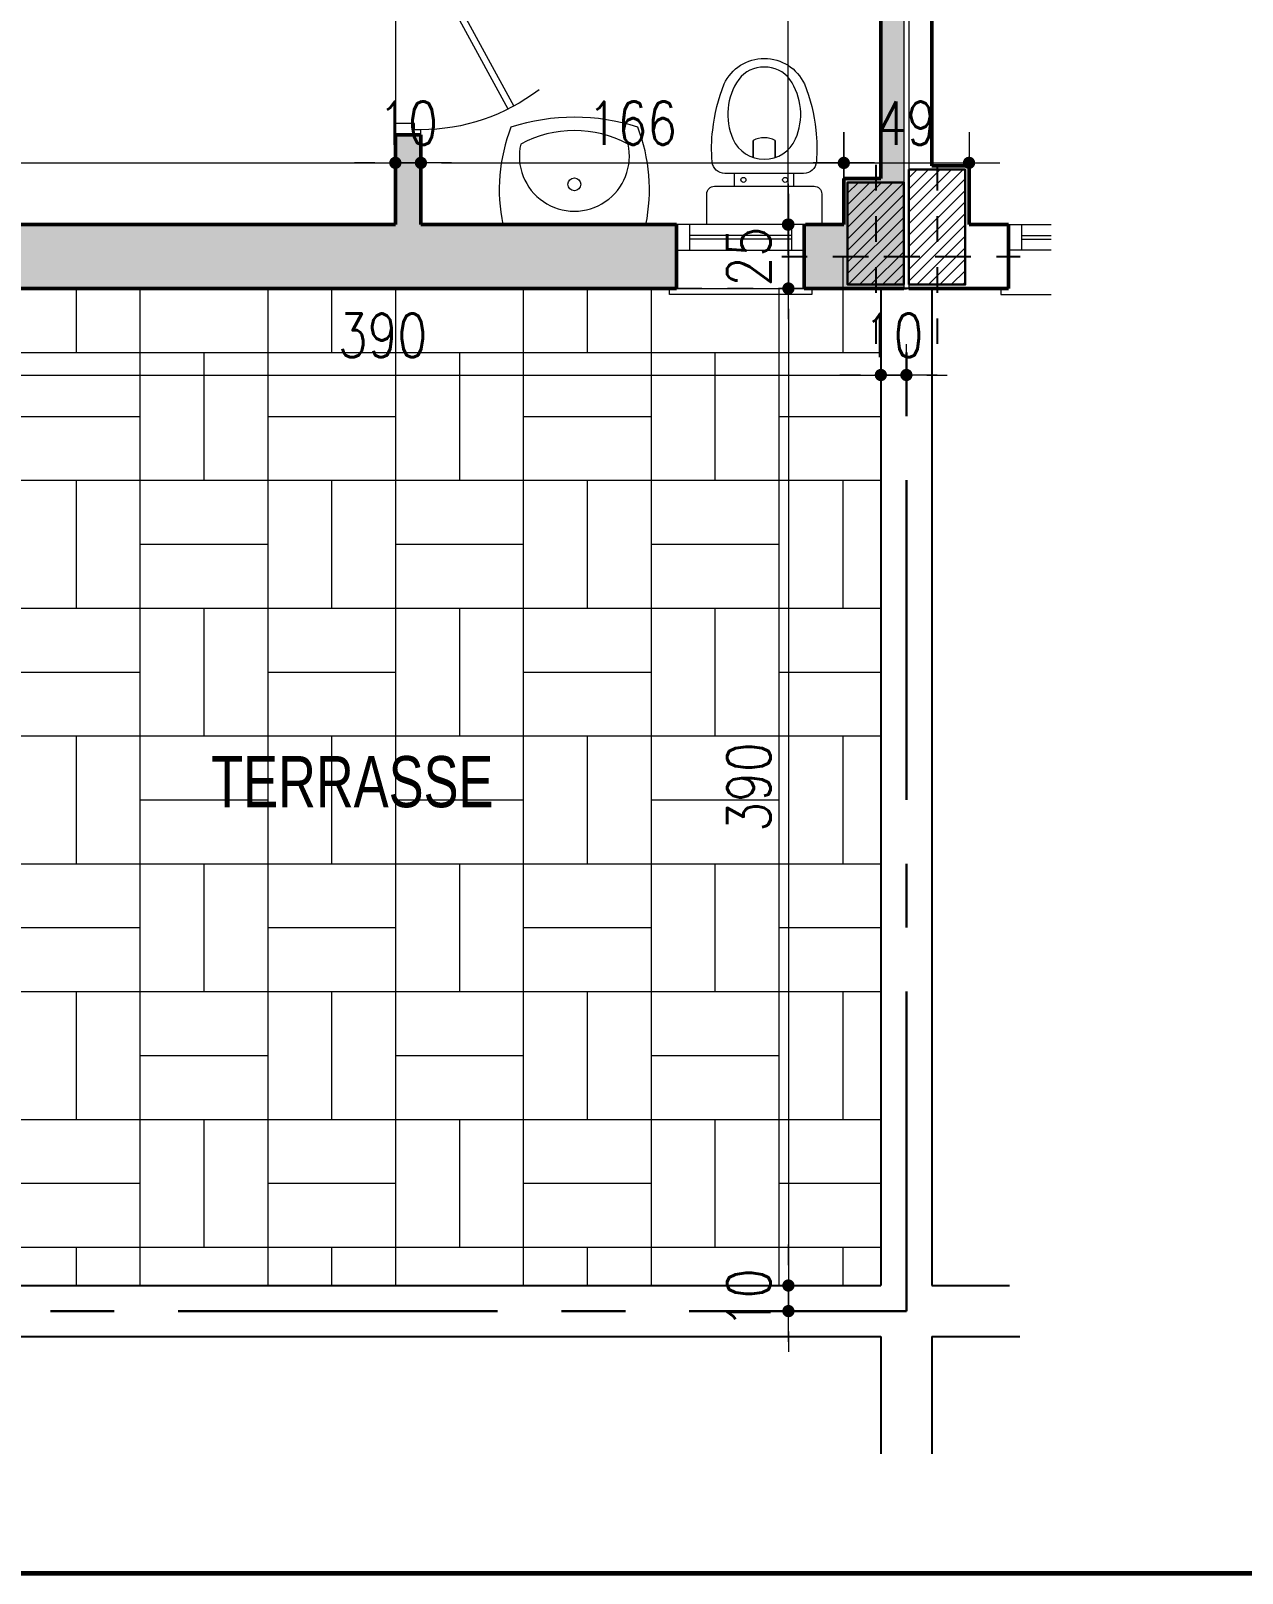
# Model space of a CAD drawing. Header units: millimetres. Extents: x 906 to 2482, y -1145 to -637.
# Drawn here: x 2043.57 to 2048.31, y -1144.77 to -1138.74 of the extents above; entities that cross this region are included whole.
import ezdxf

# ---------------------------------------------------------------- set-up
doc = ezdxf.new("R2010")
doc.units = ezdxf.units.MM
for name, pattern in [('AXES', [2, 1.25, -0.25, 0.25, -0.25]), ('DASHDOT2', [0.5, 0.25, -0.125, 0, -0.125]), ('HIDDEN', [0.375, 0.25, -0.125])]:
    doc.linetypes.add(name, pattern=pattern)
doc.layers.get('DEFPOINTS').update_dxf_attribs({"color": 255, "lineweight": 13})
for name, color, linetype, lineweight in [('A-signe', 7, 'Continuous', 9), ('APPUITS', 7, 'Continuous', 18), ('AXE LIMITE', 7, 'AXES', 30), ('DIM.', 4, 'Continuous', 25), ('interrompu', 7, 'HIDDEN', 15), ('MENUISERIE', 7, 'Continuous', 13), ('MUR 0.2', 7, 'Continuous', 20), ('MUR 0.25', 7, 'Continuous', 25), ('MUR 0.5', 7, 'Continuous', 50), ('mur-fort', 7, 'Continuous', 60), ('POTEAUX ARCH', 7, 'Continuous', 30), ('POTEAUX HACHURE', 7, 'Continuous', 15), ('SANITAIRE', 7, 'Continuous', 15), ('TEXTE', 7, 'Continuous', 20)]:
    doc.layers.add(name, color=color, linetype=linetype, lineweight=lineweight)
doc.layers.add('AXE', color=7, linetype='AXES')
doc.layers.add('HATCH', color=7, linetype='Continuous', lineweight=5, true_color=0xbababa)
doc.layers.add('teinte 5', color=7, linetype='Continuous', true_color=0x3d3d00)
doc.styles.add('atef', font='romans.shx', dxfattribs={"width": 0.8})
doc.styles.add('STYLE4', font='swisscl.ttf')
doc.dimstyles.new('COTEXT', dxfattribs={"dimscale": 0, "dimtxt": 0.17, "dimasz": 0.08, "dimexe": 0.015, "dimexo": 0.015, "dimgap": 0.07, "dimtad": 1, "dimdec": 0, "dimlfac": 100, "dimzin": 0, "dimdsep": 46, "dimtxsty": 'atef', "dimblk": 'SIG2', "dimcen": 0.15, "dimse1": 1, "dimse2": 1, "dimclrd": 256, "dimclre": 6, "dimclrt": 2, "dimadec": 0, "dimazin": 0, "dimtfac": 0.5, "dimtdec": 0, "dimtix": 1, "dimtmove": 2, "dimatfit": 1, "dimldrblk": 'SIG2', "dimfxl": 0.18, "dimtolj": 1, "dimtzin": 0, "dimlwd": 18, "dimarcsym": 0})
pattern_1 = [(45, (927.44063, -243.984038), (-0.0224506403, 0.0224506403), [])]

# ---------------------------------------------------------------- blocks, each defined once
blk = doc.blocks.new('L.MAIN 56-46')
at = {"layer": 'SANITAIRE', "linetype": 'Continuous'}
blk.add_line((0, 0), (0, 0.56), dxfattribs=at)
blk.add_circle((-0.1575, 0.28), 0.025, dxfattribs=at)
for centre, radius, start, end in [((-0.1365, -0.1054), 0.6792, 78.40823, 111.10552), ((0.3903, 0.2801), 0.8103, 162.16614, 197.83384), ((0.0788, 0.28), 0.4463, 151.92752, 208.07249), ((-0.2678, 0.28), 0.2153, 257.31963, 102.68038), ((-0.1365, 0.6605), 0.6744, 248.73744, 281.67531)]:
    blk.add_arc(centre, radius, start, end, dxfattribs=at)
blk = doc.blocks.new('CUVETTE -2')
at = {"layer": 'SANITAIRE'}
for p, q in [((0.1089, 0.15), (0.1089, 0.2)), ((0.3411, 0.15), (0.3411, 0.2))]:
    blk.add_line(p, q, dxfattribs=at)
at = {"layer": 'SANITAIRE', "flags": 128}
for points in [[(0.068, 0.5503, -0.290899), (0.225, 0.6501)], [(0.225, 0.6154, 0.251168), (0.1249, 0.5678)], [(0.225, 0.6501, -0.290899), (0.382, 0.5503)], [(0.3251, 0.5678, 0.251168), (0.225, 0.6154)], [(0.0232, 0.3699, -0.068521), (0.068, 0.5503)], [(0.1249, 0.5678, 0.259575), (0.1024, 0.335)], [(0.3476, 0.335, 0.259575), (0.3251, 0.5678)], [(0.382, 0.5503, -0.068521), (0.4268, 0.3699)], [(0.0212, 0.2458, -0.05039), (0.0232, 0.3699)], [(0.4268, 0.3699, -0.05039), (0.4288, 0.2458)], [(0.1024, 0.335, 0.300692), (0.225, 0.2557)], [(0.225, 0.2557, 0.300692), (0.3476, 0.335)], [(0.379, 0.2), (0.071, 0.2, -0.39005), (0.0212, 0.2458)], [(0.4288, 0.2458, -0.39005), (0.379, 0.2)], [(0.45, 0), (0, 0), (0, 0.12, -0.414214), (0.03, 0.15)], [(0.03, 0.15), (0.42, 0.15, -0.414214), (0.45, 0.12)]]:
    blk.add_lwpolyline(points, format="xyb", dxfattribs=at)
at = {"layer": 'SANITAIRE'}
for points in [[(0.1819, 0.3292), (0.1819, 0.3292), (0.1819, 0.2625), (0.1819, 0.2625)], [(0.2681, 0.3292), (0.2681, 0.3292), (0.2681, 0.2625), (0.2681, 0.2625)]]:
    blk.add_lwpolyline(points, close=True, dxfattribs=at)
at = {"layer": 'SANITAIRE', "flags": 128}
blk.add_lwpolyline([(0.45, 0.12), (0.45, 0)], dxfattribs=at)
at = {"layer": 'SANITAIRE'}
for centre in [(0.1434, 0.175), (0.3066, 0.175)]:
    blk.add_circle(centre, 0.00977, dxfattribs=at)
blk.add_arc((0.225, 0.246), 0.0937, 62.60785, 117.39215, dxfattribs=at)
blk = doc.blocks.new('P - 0.80')
at = {"layer": 'MENUISERIE'}
for points in [[(-0.6991, 0.3412), (-0.0325, -0.0217), (-0.02, 0), (-0.6875, 0.3633)], [(-0.8, 0), (-0.78, 0), (-0.78, -0.025), (-0.755, -0.025), (-0.755, -0.1), (-0.8, -0.1)], [(0, 0), (-0.02, 0), (-0.02, -0.025), (-0.045, -0.025), (-0.045, -0.1), (0, -0.1)]]:
    blk.add_lwpolyline(points, dxfattribs=at)
blk.add_arc((-0.02, 0), 0.76, 142.54543, 180, dxfattribs=at)
blk = doc.blocks.new('SIG2')
at = {"layer": 'A-signe'}
for p, q in [((0, 1.5), (0, 0.5)), ((-1.5, 0), (-0.5, 0)), ((-0.5, 0), (0.5, 0)), ((0, 0.5), (0, -0.5)), ((0.5, 0), (1.5, 0)), ((0, -0.5), (0, -1.5))]:
    blk.add_line(p, q, dxfattribs=at)
at = {"layer": 'A-signe', "const_width": 0.3}
blk.add_lwpolyline([(-0.15, 0, 1), (0.15, 0, 1)], format="xyb", close=True, dxfattribs=at)
blk = doc.blocks.new('*D2220')
at = {"layer": 'DEFPOINTS', "color": 0, "transparency": 16777216}
for p in [(2046.8984, -1137.4994), (2046.5348, -1139.4994), (2046.6552, -1139.4994)]:
    blk.add_point(p, dxfattribs=at)
at = {"layer": 'DIM.', "lineweight": 18, "transparency": 16777216}
blk.add_line((2046.5348, -1137.5794), (2046.5348, -1139.4194), dxfattribs=at)
at = {"layer": 'DIM.', "lineweight": 18, "transparency": 16777216, "xscale": 0.08, "yscale": 0.08, "zscale": 0.08}
for p, rotation in [((2046.5348, -1137.4994), 90), ((2046.5348, -1139.4994), 270)]:
    blk.add_blockref('SIG2', p, dxfattribs=dict(at, rotation=rotation))
at = {"layer": 'DIM.', "color": 2, "transparency": 16777216, "insert": (2046.3798, -1138.4994), "char_height": 0.17, "attachment_point": 5, "rotation": 90, "style": 'atef'}
blk.add_mtext('\\A1;200', dxfattribs=at)
blk = doc.blocks.new('*D2221')
at = {"layer": 'DEFPOINTS', "color": 0, "transparency": 16777216}
for p in [(2046.6552, -1139.4994), (2046.5366, -1139.7494), (2046.7003, -1139.7494)]:
    blk.add_point(p, dxfattribs=at)
at = {"layer": 'DIM.', "lineweight": 18, "transparency": 16777216}
for p, q in [((2046.5366, -1139.4194), (2046.5366, -1139.3394)), ((2046.5366, -1139.4994), (2046.5366, -1139.7494)), ((2046.5366, -1139.8294), (2046.5366, -1139.9094))]:
    blk.add_line(p, q, dxfattribs=at)
at = {"layer": 'DIM.', "lineweight": 18, "transparency": 16777216, "xscale": 0.08, "yscale": 0.08, "zscale": 0.08}
for p, rotation in [((2046.5366, -1139.4994), 270), ((2046.5366, -1139.7494), 90)]:
    blk.add_blockref('SIG2', p, dxfattribs=dict(at, rotation=rotation))
at = {"layer": 'DIM.', "color": 2, "transparency": 16777216, "insert": (2046.3816, -1139.6244), "char_height": 0.17, "attachment_point": 5, "rotation": 90, "style": 'atef'}
blk.add_mtext('\\A1;25', dxfattribs=at)
blk = doc.blocks.new('*D2234')
at = {"layer": 'DEFPOINTS', "color": 0, "transparency": 16777216}
for p in [(2044.9984, -1139.258), (2040.7984, -1139.4994), (2044.9984, -1139.4994)]:
    blk.add_point(p, dxfattribs=at)
at = {"layer": 'DIM.', "lineweight": 18, "transparency": 16777216}
blk.add_line((2040.8784, -1139.258), (2044.9184, -1139.258), dxfattribs=at)
at = {"layer": 'DIM.', "lineweight": 18, "transparency": 16777216, "xscale": 0.08, "yscale": 0.08, "zscale": 0.08, "rotation": 180}
blk.add_blockref('SIG2', (2040.7984, -1139.258), dxfattribs=at)
at = {"layer": 'DIM.', "lineweight": 18, "transparency": 16777216, "xscale": 0.08, "yscale": 0.08, "zscale": 0.08}
blk.add_blockref('SIG2', (2044.9984, -1139.258), dxfattribs=at)
at = {"layer": 'DIM.', "color": 2, "transparency": 16777216, "insert": (2042.8984, -1139.103), "char_height": 0.17, "attachment_point": 5, "style": 'atef'}
blk.add_mtext('\\A1;420', dxfattribs=at)
blk = doc.blocks.new('*D2235')
at = {"layer": 'DEFPOINTS', "color": 0, "transparency": 16777216}
for p in [(2045.0984, -1139.258), (2044.9984, -1139.4994), (2045.0984, -1139.4994)]:
    blk.add_point(p, dxfattribs=at)
at = {"layer": 'DIM.', "lineweight": 18, "transparency": 16777216}
for p, q in [((2044.9184, -1139.258), (2044.8384, -1139.258)), ((2044.9984, -1139.258), (2045.0984, -1139.258)), ((2045.1784, -1139.258), (2045.2584, -1139.258))]:
    blk.add_line(p, q, dxfattribs=at)
at = {"layer": 'DIM.', "lineweight": 18, "transparency": 16777216, "xscale": 0.08, "yscale": 0.08, "zscale": 0.08}
blk.add_blockref('SIG2', (2044.9984, -1139.258), dxfattribs=at)
at = {"layer": 'DIM.', "lineweight": 18, "transparency": 16777216, "xscale": 0.08, "yscale": 0.08, "zscale": 0.08, "rotation": 180}
blk.add_blockref('SIG2', (2045.0984, -1139.258), dxfattribs=at)
at = {"layer": 'DIM.', "color": 2, "transparency": 16777216, "insert": (2045.0484, -1139.103), "char_height": 0.17, "attachment_point": 5, "style": 'atef'}
blk.add_mtext('\\A1;10', dxfattribs=at)
blk = doc.blocks.new('*D2236')
at = {"layer": 'DEFPOINTS', "color": 0, "transparency": 16777216}
for p in [(2046.7534, -1139.258), (2045.0984, -1139.4994), (2046.7534, -1139.4994)]:
    blk.add_point(p, dxfattribs=at)
at = {"layer": 'DIM.', "lineweight": 18, "transparency": 16777216}
blk.add_line((2045.1784, -1139.258), (2046.6734, -1139.258), dxfattribs=at)
at = {"layer": 'DIM.', "lineweight": 18, "transparency": 16777216, "xscale": 0.08, "yscale": 0.08, "zscale": 0.08, "rotation": 180}
blk.add_blockref('SIG2', (2045.0984, -1139.258), dxfattribs=at)
at = {"layer": 'DIM.', "lineweight": 18, "transparency": 16777216, "xscale": 0.08, "yscale": 0.08, "zscale": 0.08}
blk.add_blockref('SIG2', (2046.7534, -1139.258), dxfattribs=at)
at = {"layer": 'DIM.', "color": 2, "transparency": 16777216, "insert": (2045.9259, -1139.103), "char_height": 0.17, "attachment_point": 5, "style": 'atef'}
blk.add_mtext('\\A1;166', dxfattribs=at)
blk = doc.blocks.new('*D2237')
at = {"layer": 'DEFPOINTS', "color": 0, "transparency": 16777216}
for p in [(2047.2434, -1139.258), (2046.7534, -1139.4994), (2047.2434, -1139.4994)]:
    blk.add_point(p, dxfattribs=at)
at = {"layer": 'DIM.', "lineweight": 18, "transparency": 16777216}
blk.add_line((2046.8334, -1139.258), (2047.1634, -1139.258), dxfattribs=at)
at = {"layer": 'DIM.', "lineweight": 18, "transparency": 16777216, "xscale": 0.08, "yscale": 0.08, "zscale": 0.08, "rotation": 180}
blk.add_blockref('SIG2', (2046.7534, -1139.258), dxfattribs=at)
at = {"layer": 'DIM.', "lineweight": 18, "transparency": 16777216, "xscale": 0.08, "yscale": 0.08, "zscale": 0.08}
blk.add_blockref('SIG2', (2047.2434, -1139.258), dxfattribs=at)
at = {"layer": 'DIM.', "color": 2, "transparency": 16777216, "insert": (2046.9984, -1139.103), "char_height": 0.17, "attachment_point": 5, "style": 'atef'}
blk.add_mtext('\\A1;49', dxfattribs=at)
blk = doc.blocks.new('*D2253')
at = {"layer": 'DEFPOINTS', "color": 0, "transparency": 16777216}
for p in [(2046.7003, -1139.7494), (2046.5366, -1143.6494), (2046.7606, -1143.6494)]:
    blk.add_point(p, dxfattribs=at)
at = {"layer": 'DIM.', "lineweight": 18, "transparency": 16777216}
blk.add_line((2046.5366, -1139.8294), (2046.5366, -1143.5694), dxfattribs=at)
at = {"layer": 'DIM.', "lineweight": 18, "transparency": 16777216, "xscale": 0.08, "yscale": 0.08, "zscale": 0.08}
for p, rotation in [((2046.5366, -1139.7494), 90), ((2046.5366, -1143.6494), 270)]:
    blk.add_blockref('SIG2', p, dxfattribs=dict(at, rotation=rotation))
at = {"layer": 'DIM.', "color": 2, "transparency": 16777216, "insert": (2046.3816, -1141.6994), "char_height": 0.17, "attachment_point": 5, "rotation": 90, "style": 'atef'}
blk.add_mtext('\\A1;390', dxfattribs=at)
blk = doc.blocks.new('*D2254')
at = {"layer": 'DEFPOINTS', "color": 0, "transparency": 16777216}
for p in [(2046.7606, -1143.6494), (2046.5366, -1143.7494), (2046.9984, -1143.7494)]:
    blk.add_point(p, dxfattribs=at)
at = {"layer": 'DIM.', "lineweight": 18, "transparency": 16777216}
for p, q in [((2046.5366, -1143.5694), (2046.5366, -1143.4894)), ((2046.5366, -1143.6494), (2046.5366, -1143.7494)), ((2046.5366, -1143.8294), (2046.5366, -1143.9094))]:
    blk.add_line(p, q, dxfattribs=at)
at = {"layer": 'DIM.', "lineweight": 18, "transparency": 16777216, "xscale": 0.08, "yscale": 0.08, "zscale": 0.08}
for p, rotation in [((2046.5366, -1143.6494), 270), ((2046.5366, -1143.7494), 90)]:
    blk.add_blockref('SIG2', p, dxfattribs=dict(at, rotation=rotation))
at = {"layer": 'DIM.', "color": 2, "transparency": 16777216, "insert": (2046.3816, -1143.6994), "char_height": 0.17, "attachment_point": 5, "rotation": 90, "style": 'atef'}
blk.add_mtext('\\A1;10', dxfattribs=at)
blk = doc.blocks.new('*D2255')
at = {"layer": 'DEFPOINTS', "color": 0, "transparency": 16777216}
for p in [(2042.9984, -1139.7494), (2046.8984, -1139.7494), (2046.8984, -1140.0878)]:
    blk.add_point(p, dxfattribs=at)
at = {"layer": 'DIM.', "lineweight": 18, "transparency": 16777216}
blk.add_line((2043.0784, -1140.0878), (2046.8184, -1140.0878), dxfattribs=at)
at = {"layer": 'DIM.', "lineweight": 18, "transparency": 16777216, "xscale": 0.08, "yscale": 0.08, "zscale": 0.08, "rotation": 180}
blk.add_blockref('SIG2', (2042.9984, -1140.0878), dxfattribs=at)
at = {"layer": 'DIM.', "lineweight": 18, "transparency": 16777216, "xscale": 0.08, "yscale": 0.08, "zscale": 0.08}
blk.add_blockref('SIG2', (2046.8984, -1140.0878), dxfattribs=at)
at = {"layer": 'DIM.', "color": 2, "transparency": 16777216, "insert": (2044.9484, -1139.9328), "char_height": 0.17, "attachment_point": 5, "style": 'atef'}
blk.add_mtext('\\A1;390', dxfattribs=at)
blk = doc.blocks.new('*D2256')
at = {"layer": 'DEFPOINTS', "color": 0, "transparency": 16777216}
for p in [(2046.8984, -1139.7494), (2046.9984, -1140.0878), (2046.9984, -1140.3934)]:
    blk.add_point(p, dxfattribs=at)
at = {"layer": 'DIM.', "lineweight": 18, "transparency": 16777216}
for p, q in [((2046.8184, -1140.0878), (2046.7384, -1140.0878)), ((2046.8984, -1140.0878), (2046.9984, -1140.0878)), ((2047.0784, -1140.0878), (2047.1584, -1140.0878))]:
    blk.add_line(p, q, dxfattribs=at)
at = {"layer": 'DIM.', "lineweight": 18, "transparency": 16777216, "xscale": 0.08, "yscale": 0.08, "zscale": 0.08}
blk.add_blockref('SIG2', (2046.8984, -1140.0878), dxfattribs=at)
at = {"layer": 'DIM.', "lineweight": 18, "transparency": 16777216, "xscale": 0.08, "yscale": 0.08, "zscale": 0.08, "rotation": 180}
blk.add_blockref('SIG2', (2046.9984, -1140.0878), dxfattribs=at)
at = {"layer": 'DIM.', "color": 2, "transparency": 16777216, "insert": (2046.9484, -1139.9328), "char_height": 0.17, "attachment_point": 5, "style": 'atef'}
blk.add_mtext('\\A1;10', dxfattribs=at)

msp = doc.modelspace()

# ---------------------------------------------------------------- hatches: boundary and pattern name
at = {"layer": 'HATCH'}
h = msp.add_hatch(dxfattribs=at)
h.set_pattern_fill('164', pattern_type=2)
h.set_pattern_definition([(0, (0, 0), (0.5, 0.5), []), (0, (0, 0.25), (0.5, 0.5), [0.5, -0.5]), (90, (0, 0), (-0.5, 0.5), []), (90, (0.25, 0.5), (-0.5, 0.5), [0.5, -0.5])])
edge = h.paths.add_edge_path()
edge.add_ellipse((2042.9984, -1142.1752), major_axis=(0, -0.1), ratio=0.218235, start_angle=179.95645, end_angle=180, ccw=False)
edge.add_ellipse((2042.9984, -1142.1752), major_axis=(0, -0.1), ratio=0.218235, start_angle=6.40197, end_angle=179.95645, ccw=False)
edge.add_line((2042.9984, -1142.2779), (2042.9984, -1142.6294))
edge.add_line((2042.9984, -1142.6294), (2043.0184, -1142.6294))
edge.add_line((2043.0184, -1142.6294), (2043.0184, -1143.6494))
edge.add_line((2043.0184, -1143.6494), (2042.9984, -1143.6494))
edge.add_line((2042.9984, -1143.6494), (2046.8984, -1143.6494))
edge.add_line((2046.8984, -1143.6494), (2046.8984, -1143.7494))
edge.add_line((2046.8984, -1143.7494), (2046.8984, -1139.7494))
edge.add_line((2046.8984, -1139.7494), (2046.9884, -1139.7494))
edge.add_line((2046.9884, -1139.7494), (2046.9884, -1139.7344))
edge.add_line((2046.9884, -1139.7344), (2046.7684, -1139.7344))
edge.add_line((2046.7684, -1139.7344), (2046.7684, -1139.6244))
edge.add_line((2046.7684, -1139.6244), (2046.7503, -1139.6244))
edge.add_line((2046.7503, -1139.6244), (2046.5984, -1139.6244))
edge.add_line((2046.5984, -1139.6244), (2046.5984, -1139.7494))
edge.add_line((2046.5984, -1139.7494), (2046.0984, -1139.7494))
edge.add_line((2046.0984, -1139.7494), (2042.9984, -1139.7494))
edge.add_line((2042.9984, -1139.7494), (2042.9984, -1140.2494))
edge.add_line((2042.9984, -1140.2494), (2043.0784, -1140.2494))
edge.add_line((2043.0784, -1140.2494), (2043.0784, -1140.4794))
edge.add_line((2043.0784, -1140.4794), (2043.0984, -1140.4794))
edge.add_line((2043.0984, -1140.4794), (2043.0984, -1141.5194))
edge.add_line((2043.0984, -1141.5194), (2043.0684, -1141.7494))
edge.add_line((2043.0684, -1141.7494), (2042.9984, -1141.7494))
edge.add_line((2042.9984, -1141.7494), (2042.9984, -1142.0752))
at = {"layer": 'POTEAUX HACHURE'}
h = msp.add_hatch(dxfattribs=at)
h.set_pattern_fill('ANSI31', color=256, scale=0.01)
h.set_pattern_definition(pattern_1)
h.paths.add_polyline_path([(2047.0084, -1139.7344), (2047.2284, -1139.7344), (2047.2284, -1139.2844), (2047.0084, -1139.2844)])
h = msp.add_hatch(dxfattribs=at)
h.set_pattern_fill('ANSI31', color=256, scale=0.01)
h.set_pattern_definition(pattern_1)
h.paths.add_polyline_path([(2046.9884, -1139.7344), (2046.7684, -1139.7344), (2046.7684, -1139.3344), (2046.9884, -1139.3344)])
at = {"layer": 'teinte 5'}
h = msp.add_hatch(color=256, dxfattribs=at)
h.dxf.hatch_style = 1
h.paths.add_polyline_path([(2046.9884, -1133.8494), (2046.3484, -1133.8494), (2046.3484, -1133.7694), (2046.0984, -1133.7694), (2046.0984, -1134.0994), (2046.8984, -1134.0994), (2046.8984, -1137.3994), (2044.9984, -1137.3994), (2044.9984, -1138.1994), (2044.8923, -1138.1994), (2044.8923, -1138.2994), (2044.9984, -1138.2994), (2044.9984, -1138.3485), (2045.0984, -1138.3485), (2045.0984, -1137.4994), (2046.8984, -1137.4994), (2046.8984, -1139.3194), (2046.7534, -1139.3194), (2046.7534, -1139.4994), (2046.5984, -1139.4994), (2046.5984, -1139.7494), (2046.9884, -1139.7494)])
h = msp.add_hatch(color=256, dxfattribs=at)
h.dxf.hatch_style = 1
h.paths.add_polyline_path([(2046.0984, -1139.4994), (2045.0984, -1139.4994), (2045.0984, -1139.1485), (2044.9984, -1139.1485), (2044.9984, -1139.4994), (2041.8379, -1139.4994), (2041.8379, -1139.5994), (2042.7484, -1139.5994), (2042.7484, -1140.4994), (2043.0784, -1140.4994), (2043.0784, -1140.2494), (2042.9984, -1140.2494), (2042.9984, -1139.7494), (2046.0984, -1139.7494)])

# ---------------------------------------------------------------- linework, layer by layer
at = {"layer": 'APPUITS'}
for points in [[(2046.6284, -1139.7494), (2046.6284, -1139.7724), (2046.0706, -1139.7724), (2046.0706, -1139.7494)], [(2047.3684, -1139.7494), (2047.3684, -1139.7724), (2047.5647, -1139.7724)]]:
    msp.add_lwpolyline(points, dxfattribs=at)
at = {"layer": 'AXE', "linetype": 'DASHDOT2', "ltscale": 0.1}
for p, q in [((2046.8784, -1139.2663), (2046.8784, -1139.9693)), ((2047.1184, -1139.2663), (2047.1184, -1139.9693)), ((2046.5103, -1139.6244), (2047.2035, -1139.6244)), ((2046.7503, -1139.6244), (2047.4435, -1139.6244))]:
    msp.add_line(p, q, dxfattribs=at)
at = {"layer": 'AXE LIMITE'}
msp.add_lwpolyline([(2035.0513, -1140.6441), (2035.9817, -1141.5745), (2040.1236, -1141.5745), (2040.1486, -1141.5745), (2040.1486, -1143.6494), (2040.1486, -1143.7494), (2046.8984, -1143.7494), (2046.9984, -1143.7494), (2046.9984, -1139.7494), (2046.9884, -1139.7494)], dxfattribs=at)
at = {"layer": 'interrompu', "ltscale": 0.2}
msp.add_line((2046.5984, -1139.7494), (2046.0984, -1139.7494), dxfattribs=at)
at = {"layer": 'MENUISERIE'}
for p, q in [((2044.9984, -1138.3485), (2044.9984, -1139.1485)), ((2046.5984, -1139.4994), (2046.0984, -1139.4994)), ((2046.1505, -1139.5994), (2046.1505, -1139.4994)), ((2046.5484, -1139.4994), (2046.5484, -1139.5994)), ((2047.3984, -1139.4994), (2047.5647, -1139.4994)), ((2047.4484, -1139.4994), (2047.4484, -1139.5994)), ((2046.5484, -1139.5419), (2046.1506, -1139.5419)), ((2046.5484, -1139.5569), (2046.1506, -1139.5569)), ((2047.4484, -1139.5419), (2047.5647, -1139.5419)), ((2047.4484, -1139.5569), (2047.5647, -1139.5569)), ((2046.101, -1139.5994), (2046.5984, -1139.5994)), ((2047.5647, -1139.5994), (2047.3984, -1139.5994))]:
    msp.add_line(p, q, dxfattribs=at)
at = {"layer": 'MUR 0.2'}
for p, q in [((2046.9884, -1133.8494), (2046.9884, -1139.7494)), ((2047.0084, -1133.8494), (2047.0084, -1139.7494))]:
    msp.add_line(p, q, dxfattribs=at)
at = {"layer": 'MUR 0.25', "linetype": 'Continuous'}
for p, q in [((2046.8984, -1139.7494), (2046.8984, -1143.6494)), ((2047.0084, -1139.7494), (2046.9884, -1139.7494)), ((2047.0984, -1139.7494), (2047.0984, -1143.6494)), ((2042.9984, -1143.6494), (2046.8984, -1143.6494)), ((2047.0984, -1143.6494), (2047.4023, -1143.6494)), ((2042.9984, -1143.8494), (2046.8984, -1143.8494)), ((2046.8984, -1143.8494), (2046.8984, -1144.3078)), ((2047.0984, -1143.8494), (2047.0984, -1144.3078)), ((2047.0984, -1143.8494), (2047.4427, -1143.8494))]:
    msp.add_line(p, q, dxfattribs=at)
at = {"layer": 'MUR 0.5'}
for p, q in [((2046.8984, -1137.4994), (2046.8984, -1139.3194)), ((2047.0984, -1137.4994), (2047.0984, -1139.2694)), ((2044.9984, -1139.1485), (2044.9984, -1139.4994)), ((2045.0984, -1139.1485), (2044.9984, -1139.1485)), ((2045.0984, -1139.1485), (2045.0984, -1139.4994)), ((2046.8984, -1139.3194), (2046.7534, -1139.3194)), ((2046.7534, -1139.3194), (2046.7534, -1139.4994)), ((2047.0984, -1139.2694), (2047.2434, -1139.2694)), ((2047.2434, -1139.2694), (2047.2434, -1139.4994)), ((2044.9984, -1139.4994), (2041.8379, -1139.4994)), ((2046.0984, -1139.4994), (2045.0984, -1139.4994)), ((2046.0984, -1139.4994), (2046.0984, -1139.7494)), ((2046.5984, -1139.4994), (2046.5984, -1139.7494)), ((2046.7534, -1139.4994), (2046.6034, -1139.4994)), ((2047.3984, -1139.4994), (2047.2434, -1139.4994)), ((2047.3984, -1139.4994), (2047.3984, -1139.7494)), ((2046.0984, -1139.7494), (2042.9984, -1139.7494)), ((2046.9884, -1139.7494), (2046.5984, -1139.7494)), ((2047.3984, -1139.7494), (2047.0084, -1139.7494))]:
    msp.add_line(p, q, dxfattribs=at)
at = {"layer": 'mur-fort'}
msp.add_lwpolyline([(2029.3242, -1123.8763), (2029.3242, -1144.7745), (2059.5106, -1144.7745), (2059.5106, -1123.8763)], close=True, dxfattribs=at)
msp.add_lwpolyline([(2053.3374, -1123.8763), (2029.3242, -1123.8763), (2029.3242, -1144.7745), (2053.3374, -1144.7745), (2053.3374, -1128.082)], dxfattribs=at)
at = {"layer": 'POTEAUX ARCH'}
for points in [[(2047.0084, -1139.7344), (2047.2284, -1139.7344), (2047.2284, -1139.2844), (2047.0084, -1139.2844)], [(2046.9884, -1139.7344), (2046.7684, -1139.7344), (2046.7684, -1139.3344), (2046.9884, -1139.3344)]]:
    msp.add_lwpolyline(points, close=True, dxfattribs=at)

# ---------------------------------------------------------------- block references
at = {"layer": 'MENUISERIE', "xscale": -1, "rotation": 270}
msp.add_blockref('P - 0.80', (2045.0984, -1138.3485), dxfattribs=at)
at = {"layer": 'SANITAIRE'}
msp.add_blockref('CUVETTE -2', (2046.2171, -1139.4994), dxfattribs=at)
at = {"layer": 'SANITAIRE', "rotation": 270}
msp.add_blockref('L.MAIN 56-46', (2045.4189, -1139.4994), dxfattribs=at)

# ---------------------------------------------------------------- texts
at = {"layer": 'TEXTE', "style": 'STYLE4'}
msp.add_text('TERRASSE', height=0.2, dxfattribs=at).set_placement((2044.2776, -1141.7785))

# ---------------------------------------------------------------- dimensions: what is measured, and where the dimension line sits
at = {"layer": 'DIM.'}
for base, p1, p2, picture, middle in [((2046.5348, -1139.4994), (2046.8984, -1137.4994), (2046.6552, -1139.4994), '*D2220', (2046.3798, -1138.4994)), ((2046.5366, -1139.7494), (2046.6552, -1139.4994), (2046.7003, -1139.7494), '*D2221', (2046.3816, -1139.6244)), ((2046.5366, -1143.6494), (2046.7003, -1139.7494), (2046.7606, -1143.6494), '*D2253', (2046.3816, -1141.6994)), ((2046.5366, -1143.7494), (2046.7606, -1143.6494), (2046.9984, -1143.7494), '*D2254', (2046.3816, -1143.6994))]:
    dim = msp.add_linear_dim(base=base, p1=p1, p2=p2, angle=90, dimstyle='COTEXT', override={"dimscale": 1}, dxfattribs=at)
    dim.commit()
    dim.dimension.update_dxf_attribs({"geometry": picture, "text_midpoint": middle})
for base, p1, p2, picture, middle in [((2044.9984, -1139.258), (2040.7984, -1139.4994), (2044.9984, -1139.4994), '*D2234', (2042.8984, -1139.103)), ((2045.0984, -1139.258), (2044.9984, -1139.4994), (2045.0984, -1139.4994), '*D2235', (2045.0484, -1139.103)), ((2046.7534082574, -1139.258012583), (2045.0984082574, -1139.4994224857), (2046.7534082574, -1139.4994224857), '*D2236', (2045.9259082574, -1139.103012583)), ((2047.2434, -1139.258), (2046.7534, -1139.4994), (2047.2434, -1139.4994), '*D2237', (2046.9984, -1139.103)), ((2046.8984, -1140.0878), (2042.9984, -1139.7494), (2046.8984, -1139.7494), '*D2255', (2044.9484, -1139.9328)), ((2046.9984, -1140.0878), (2046.8984, -1139.7494), (2046.9984, -1140.3934), '*D2256', (2046.9484, -1139.9328))]:
    dim = msp.add_linear_dim(base=base, p1=p1, p2=p2, dimstyle='COTEXT', override={"dimscale": 1}, dxfattribs=at)
    dim.commit()
    dim.dimension.update_dxf_attribs({"geometry": picture, "text_midpoint": middle})

doc.saveas('drawing.dxf')
